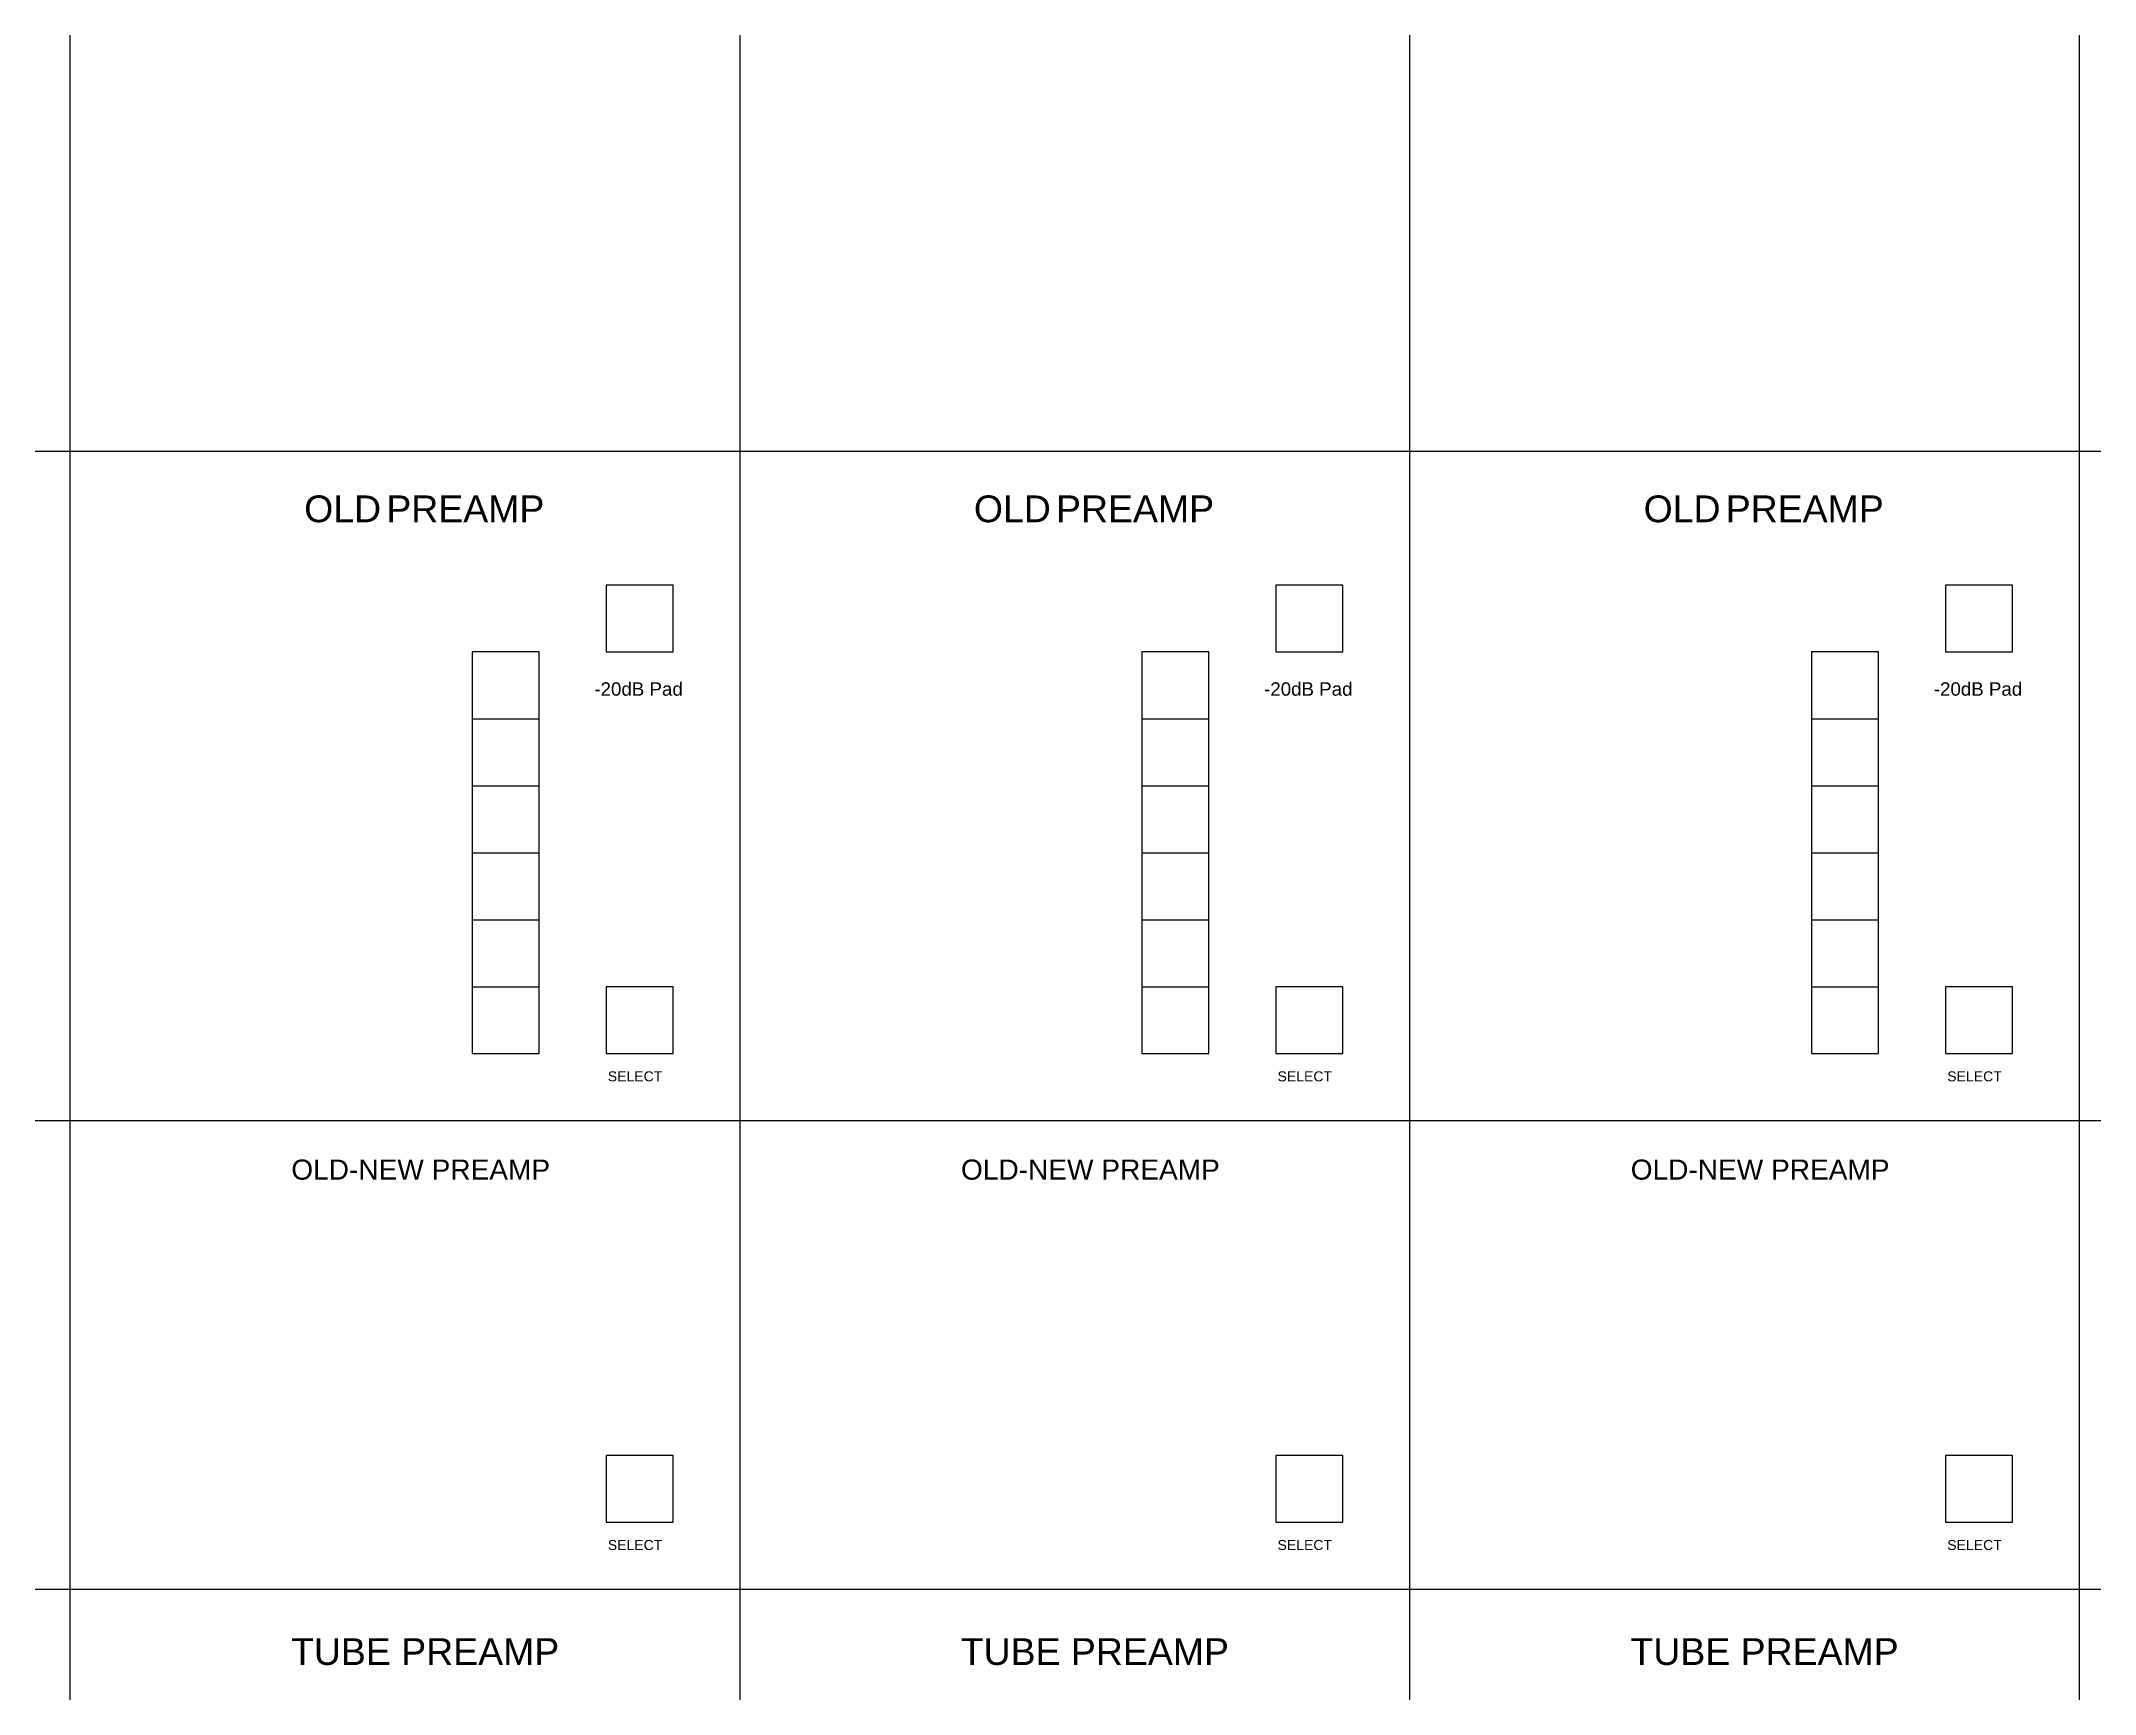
# Model space of a CAD drawing. Header units: inches. Extents: x 0 to 1600, y -1400 to 2600.
# Drawn here: x 395.9 to 702.5, y 1014.4 to 1261.2 of the extents above; entities that cross this region are included whole.
import ezdxf

# ---------------------------------------------------------------- set-up
doc = ezdxf.new("R2010")
doc.units = ezdxf.units.IN
doc.header["$MEASUREMENT"] = 0
doc.layers.get('0').update_dxf_attribs({"lineweight": 25, "true_color": 0xffffff})
doc.styles.add('textstyle217', font='')
doc.styles.add('textstyle219', font='')
doc.styles.add('textstyle220', font='')
doc.styles.add('textstyle232', font='')
doc.styles.add('textstyle234', font='')
doc.styles.add('textstyle235', font='')
doc.styles.add('textstyle73', font='')
doc.styles.add('textstyle75', font='')
doc.styles.add('textstyle76', font='')
doc.styles.add('textstyle856', font='')
doc.styles.add('textstyle858', font='')
doc.styles.add('textstyle859', font='')
doc.styles.add('textstyle872', font='')
doc.styles.add('textstyle874', font='')
doc.styles.add('textstyle875', font='')
doc.styles.add('textstyle903', font='')
doc.styles.add('textstyle905', font='')
doc.styles.add('textstyle906', font='')
doc.styles.get('textstyle217').set_extended_font_data('Liberation Sans')
doc.styles.get('textstyle219').set_extended_font_data('Liberation Sans')
doc.styles.get('textstyle220').set_extended_font_data('Liberation Sans')
doc.styles.get('textstyle232').set_extended_font_data('Liberation Sans')
doc.styles.get('textstyle234').set_extended_font_data('Liberation Sans')
doc.styles.get('textstyle235').set_extended_font_data('Liberation Sans')
doc.styles.get('textstyle73').set_extended_font_data('Liberation Sans')
doc.styles.get('textstyle75').set_extended_font_data('Liberation Sans')
doc.styles.get('textstyle76').set_extended_font_data('Liberation Sans')
doc.styles.get('textstyle856').set_extended_font_data('Liberation Sans')
doc.styles.get('textstyle858').set_extended_font_data('Liberation Sans')
doc.styles.get('textstyle859').set_extended_font_data('Liberation Sans')
doc.styles.get('textstyle872').set_extended_font_data('Liberation Sans')
doc.styles.get('textstyle874').set_extended_font_data('Liberation Sans')
doc.styles.get('textstyle875').set_extended_font_data('Liberation Sans')
doc.styles.get('textstyle903').set_extended_font_data('Liberation Sans')
doc.styles.get('textstyle905').set_extended_font_data('Liberation Sans')
doc.styles.get('textstyle906').set_extended_font_data('Liberation Sans')

msp = doc.modelspace()

# ---------------------------------------------------------------- linework, layer by layer
for p, q in [((400.22, 1200), (400.22, 1380)), ((400.22, 1200), (400.22, 1380)), ((500.22, 1200), (500.22, 1380)), ((500.22, 1200), (500.22, 1380)), ((600.22, 1200), (600.22, 1380)), ((600.22, 1200), (600.22, 1380)), ((700.22, 1200), (700.22, 1380)), ((700.22, 1200), (700.22, 1380)), ((350.22, 1200), (400.22, 1200)), ((400.22, 1100), (400.22, 1200)), ((400.22, 1200), (450.22, 1200)), ((400.22, -1400), (400.22, 1200)), ((450.22, 1200), (500.22, 1200)), ((500.22, 1100), (500.22, 1200)), ((500.22, 1200), (550.22, 1200)), ((500.22, -1400), (500.22, 1200)), ((550.22, 1200), (600.22, 1200)), ((600.22, 1100), (600.22, 1200)), ((600.22, 1200), (650.22, 1200)), ((600.22, -1400), (600.22, 1200)), ((650.22, 1200), (700.22, 1200)), ((700.22, 1100), (700.22, 1200)), ((700.22, 1200), (750.22, 1200)), ((700.22, -1400), (700.22, 1200)), ((480.22, 1180), (480.22, 1170)), ((490.22, 1180), (480.22, 1180)), ((490.22, 1170), (490.22, 1180)), ((580.22, 1180), (580.22, 1170)), ((590.22, 1180), (580.22, 1180)), ((590.22, 1170), (590.22, 1180)), ((680.22, 1180), (680.22, 1170)), ((690.22, 1180), (680.22, 1180)), ((690.22, 1170), (690.22, 1180)), ((460.22, 1170), (460.22, 1110)), ((470.22, 1170), (460.22, 1170)), ((470.22, 1110), (470.22, 1170)), ((480.22, 1170), (490.22, 1170)), ((560.22, 1170), (560.22, 1110)), ((570.22, 1170), (560.22, 1170)), ((570.22, 1110), (570.22, 1170)), ((580.22, 1170), (590.22, 1170)), ((660.22, 1170), (660.22, 1110)), ((670.22, 1170), (660.22, 1170)), ((670.22, 1110), (670.22, 1170)), ((680.22, 1170), (690.22, 1170)), ((460.22, 1160), (470.22, 1160)), ((560.22, 1160), (570.22, 1160)), ((660.22, 1160), (670.22, 1160)), ((460.22, 1150), (470.22, 1150)), ((560.22, 1150), (570.22, 1150)), ((660.22, 1150), (670.22, 1150)), ((460.22, 1140), (470.22, 1140)), ((560.22, 1140), (570.22, 1140)), ((660.22, 1140), (670.22, 1140)), ((460.22, 1130), (470.22, 1130)), ((560.22, 1130), (570.22, 1130)), ((660.22, 1130), (670.22, 1130)), ((460.22, 1120), (470.22, 1120)), ((480.22, 1120), (480.22, 1110)), ((490.22, 1120), (480.22, 1120)), ((490.22, 1110), (490.22, 1120)), ((560.22, 1120), (570.22, 1120)), ((580.22, 1120), (580.22, 1110)), ((590.22, 1120), (580.22, 1120)), ((590.22, 1110), (590.22, 1120)), ((660.22, 1120), (670.22, 1120)), ((680.22, 1120), (680.22, 1110)), ((690.22, 1120), (680.22, 1120)), ((690.22, 1110), (690.22, 1120)), ((460.22, 1110), (470.22, 1110)), ((480.22, 1110), (490.22, 1110)), ((560.22, 1110), (570.22, 1110)), ((580.22, 1110), (590.22, 1110)), ((660.22, 1110), (670.22, 1110)), ((680.22, 1110), (690.22, 1110)), ((350.22, 1100), (400.22, 1100)), ((400.22, 1030), (400.22, 1100)), ((400.22, 1100), (450.22, 1100)), ((450.22, 1100), (500.22, 1100)), ((500.22, 1030), (500.22, 1100)), ((500.22, 1100), (550.22, 1100)), ((550.22, 1100), (600.22, 1100)), ((600.22, 1030), (600.22, 1100)), ((600.22, 1100), (650.22, 1100)), ((650.22, 1100), (700.22, 1100)), ((700.22, 1030), (700.22, 1100)), ((700.22, 1100), (750.22, 1100)), ((480.22, 1050), (480.22, 1040)), ((490.22, 1050), (480.22, 1050)), ((490.22, 1040), (490.22, 1050)), ((580.22, 1050), (580.22, 1040)), ((590.22, 1050), (580.22, 1050)), ((590.22, 1040), (590.22, 1050)), ((680.22, 1050), (680.22, 1040)), ((690.22, 1050), (680.22, 1050)), ((690.22, 1040), (690.22, 1050)), ((480.22, 1040), (490.22, 1040)), ((580.22, 1040), (590.22, 1040)), ((680.22, 1040), (690.22, 1040)), ((350.22, 1030), (400.22, 1030)), ((400.22, 1000), (400.22, 1030)), ((400.22, 1030), (450.22, 1030)), ((450.22, 1030), (500.22, 1030)), ((500.22, 1000), (500.22, 1030)), ((500.22, 1030), (550.22, 1030)), ((550.22, 1030), (600.22, 1030)), ((600.22, 1000), (600.22, 1030)), ((600.22, 1030), (650.22, 1030)), ((650.22, 1030), (700.22, 1030)), ((700.22, 1000), (700.22, 1030)), ((700.22, 1030), (750.22, 1030))]:
    msp.add_line(p, q)

# ---------------------------------------------------------------- texts
at = {"char_height": 1, "attachment_point": 5}
for s, insert, style in [('\\C7;\\H4;OLD\\H2; \\H4;PREAMP', (453.07, 1191.35), 'textstyle232'), ('\\C7;\\H4;OLD\\H2; \\H4;PREAMP', (553.07, 1191.35), 'textstyle235'), ('\\C7;\\H4;OLD\\H2; \\H4;PREAMP', (653.07, 1191.35), 'textstyle234'), ('\\C7;\\H2;-20dB Pad', (485.07, 1164.45), 'textstyle217'), ('\\C7;\\H2;-20dB Pad', (585.07, 1164.45), 'textstyle220'), ('\\C7;\\H2;-20dB Pad', (685.07, 1164.45), 'textstyle219'), ('\\C7;\\H1.5;SELECT', (484.55, 1106.6), 'textstyle872'), ('\\C7;\\H1.5;SELECT', (584.55, 1106.6), 'textstyle875'), ('\\C7;\\H1.5;SELECT', (684.55, 1106.6), 'textstyle874'), ('\\C7;\\H3;OLD-NEW PREAMP', (452.54, 1092.66), 'textstyle73'), ('\\C7;\\H3;OLD-NEW PREAMP', (552.54, 1092.66), 'textstyle76'), ('\\C7;\\H3;OLD-NEW PREAMP', (652.54, 1092.66), 'textstyle75'), ('\\C7;\\H1.5;SELECT', (484.55, 1036.6), 'textstyle856'), ('\\C7;\\H1.5;SELECT', (584.55, 1036.6), 'textstyle859'), ('\\C7;\\H1.5;SELECT', (684.55, 1036.6), 'textstyle858'), ('\\C7;\\H4;TUBE PREAMP', (453.2, 1020.66), 'textstyle903'), ('\\C7;\\H4;TUBE PREAMP', (553.2, 1020.66), 'textstyle906'), ('\\C7;\\H4;TUBE PREAMP', (653.2, 1020.66), 'textstyle905')]:
    msp.add_mtext(s, dxfattribs=dict(at, insert=insert, style=style))

doc.saveas('drawing.dxf')
